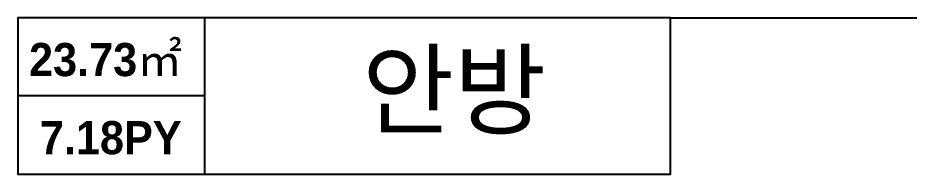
# Model space of a CAD drawing. Header units: inches. Extents: x 3778 to 56227, y -16914 to 35091.
# Drawn here: x 32700 to 35129, y 14261 to 14686 of the extents above; entities that cross this region are included whole.
import ezdxf
from ezdxf.enums import TextEntityAlignment as Align

# ---------------------------------------------------------------- set-up
doc = ezdxf.new("R2010")
doc.units = ezdxf.units.IN
doc.header["$LTSCALE"] = 100
doc.header["$MEASUREMENT"] = 0
doc.layers.add('0-ELC TEXT', color=7, linetype='Continuous')
doc.layers.add('03-TEXT', color=3, linetype='Continuous')
doc.styles.add('넥슨고딕', font='NEXONLv1GothicBold.ttf')
doc.styles.add('코레일둥고', font='Korail_Round_Gothic_Medium.ttf')

msp = doc.modelspace()

# ---------------------------------------------------------------- linework, layer by layer
at = {"layer": '0-ELC TEXT'}
for p, q in [((33209.8, 14261.4), (33209.8, 14685.9)), ((34478.5, 14685.9), (36415.5, 14685.9)), ((33209.8, 14473.7), (32700.2, 14473.7))]:
    msp.add_line(p, q, dxfattribs=at)
msp.add_lwpolyline([(34478.5, 14685.9), (32700.2, 14685.9), (32700.2, 14261.4), (34478.5, 14261.4)], close=True, dxfattribs=at)

# ---------------------------------------------------------------- texts
at = {"layer": '03-TEXT'}
for s, height, style, p in [('23.73㎡', 90, '넥슨고딕', (32939.5, 14527.8)), ('안방', 200, '코레일둥고', (33889.2, 14390.4)), ('7.18PY', 90, '넥슨고딕', (32953.5, 14315.5))]:
    msp.add_text(s, height=height, dxfattribs=dict(at, style=style)).set_placement(p, align=Align.CENTER)

doc.saveas('drawing.dxf')
